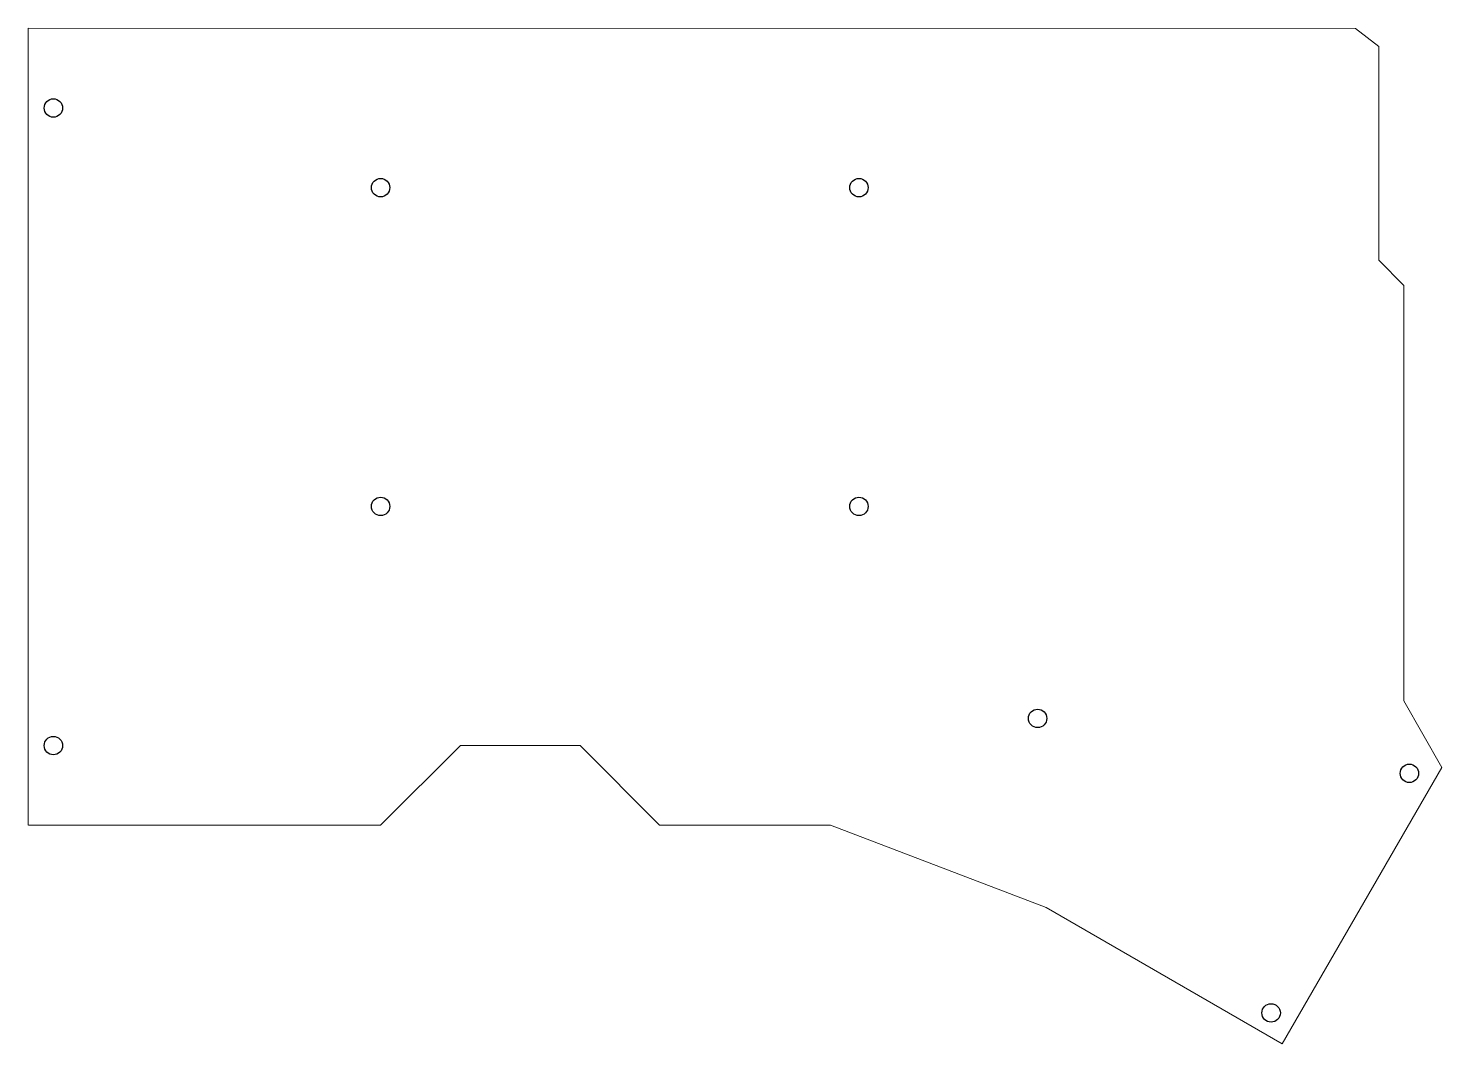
# Model space of a CAD drawing. Extents: x 17 to 186, y 14 to 136.
import ezdxf

# ---------------------------------------------------------------- set-up
doc = ezdxf.new("R2010")
doc.units = 0
doc.layers.add('画層0', color=7, linetype='CONTINUOUS')

msp = doc.modelspace()

# ---------------------------------------------------------------- linework, layer by layer
at = {"layer": '画層0', "linetype": 'CONTINUOUS', "lineweight": 13}
for p, q in [((17.5, 135.69), (176.07, 135.68)), ((17.5, 135.69), (17.5, 40.43)), ((178.86, 133.52), (176.07, 135.68)), ((178.86, 107.99), (178.86, 133.52)), ((181.86, 104.96), (178.86, 107.99)), ((181.86, 57.71), (181.86, 104.96)), ((181.84, 55.29), (181.84, 57.89)), ((181.86, 55.29), (186.38, 47.33)), ((59.6, 40.43), (69.13, 49.96)), ((69.13, 49.96), (83.43, 49.96)), ((92.94, 40.44), (83.43, 49.96)), ((167.33, 14.32), (186.38, 47.33)), ((17.51, 40.43), (47.92, 40.43)), ((47.92, 40.43), (59.61, 40.43)), ((92.94, 40.44), (113.37, 40.43)), ((113.37, 40.43), (139.12, 30.62)), ((139.12, 30.61), (167.33, 14.32))]:
    msp.add_line(p, q, dxfattribs=at)
at = {"layer": '画層0', "linetype": 'CONTINUOUS'}
for centre in [(20.5, 126.16), (59.6, 116.64), (116.75, 116.64), (59.6, 78.54), (116.75, 78.54), (138.1, 53.2), (20.5, 49.96), (182.52, 46.64), (166, 18.01)]:
    msp.add_circle(centre, 1.1, dxfattribs=at)

doc.saveas('drawing.dxf')
